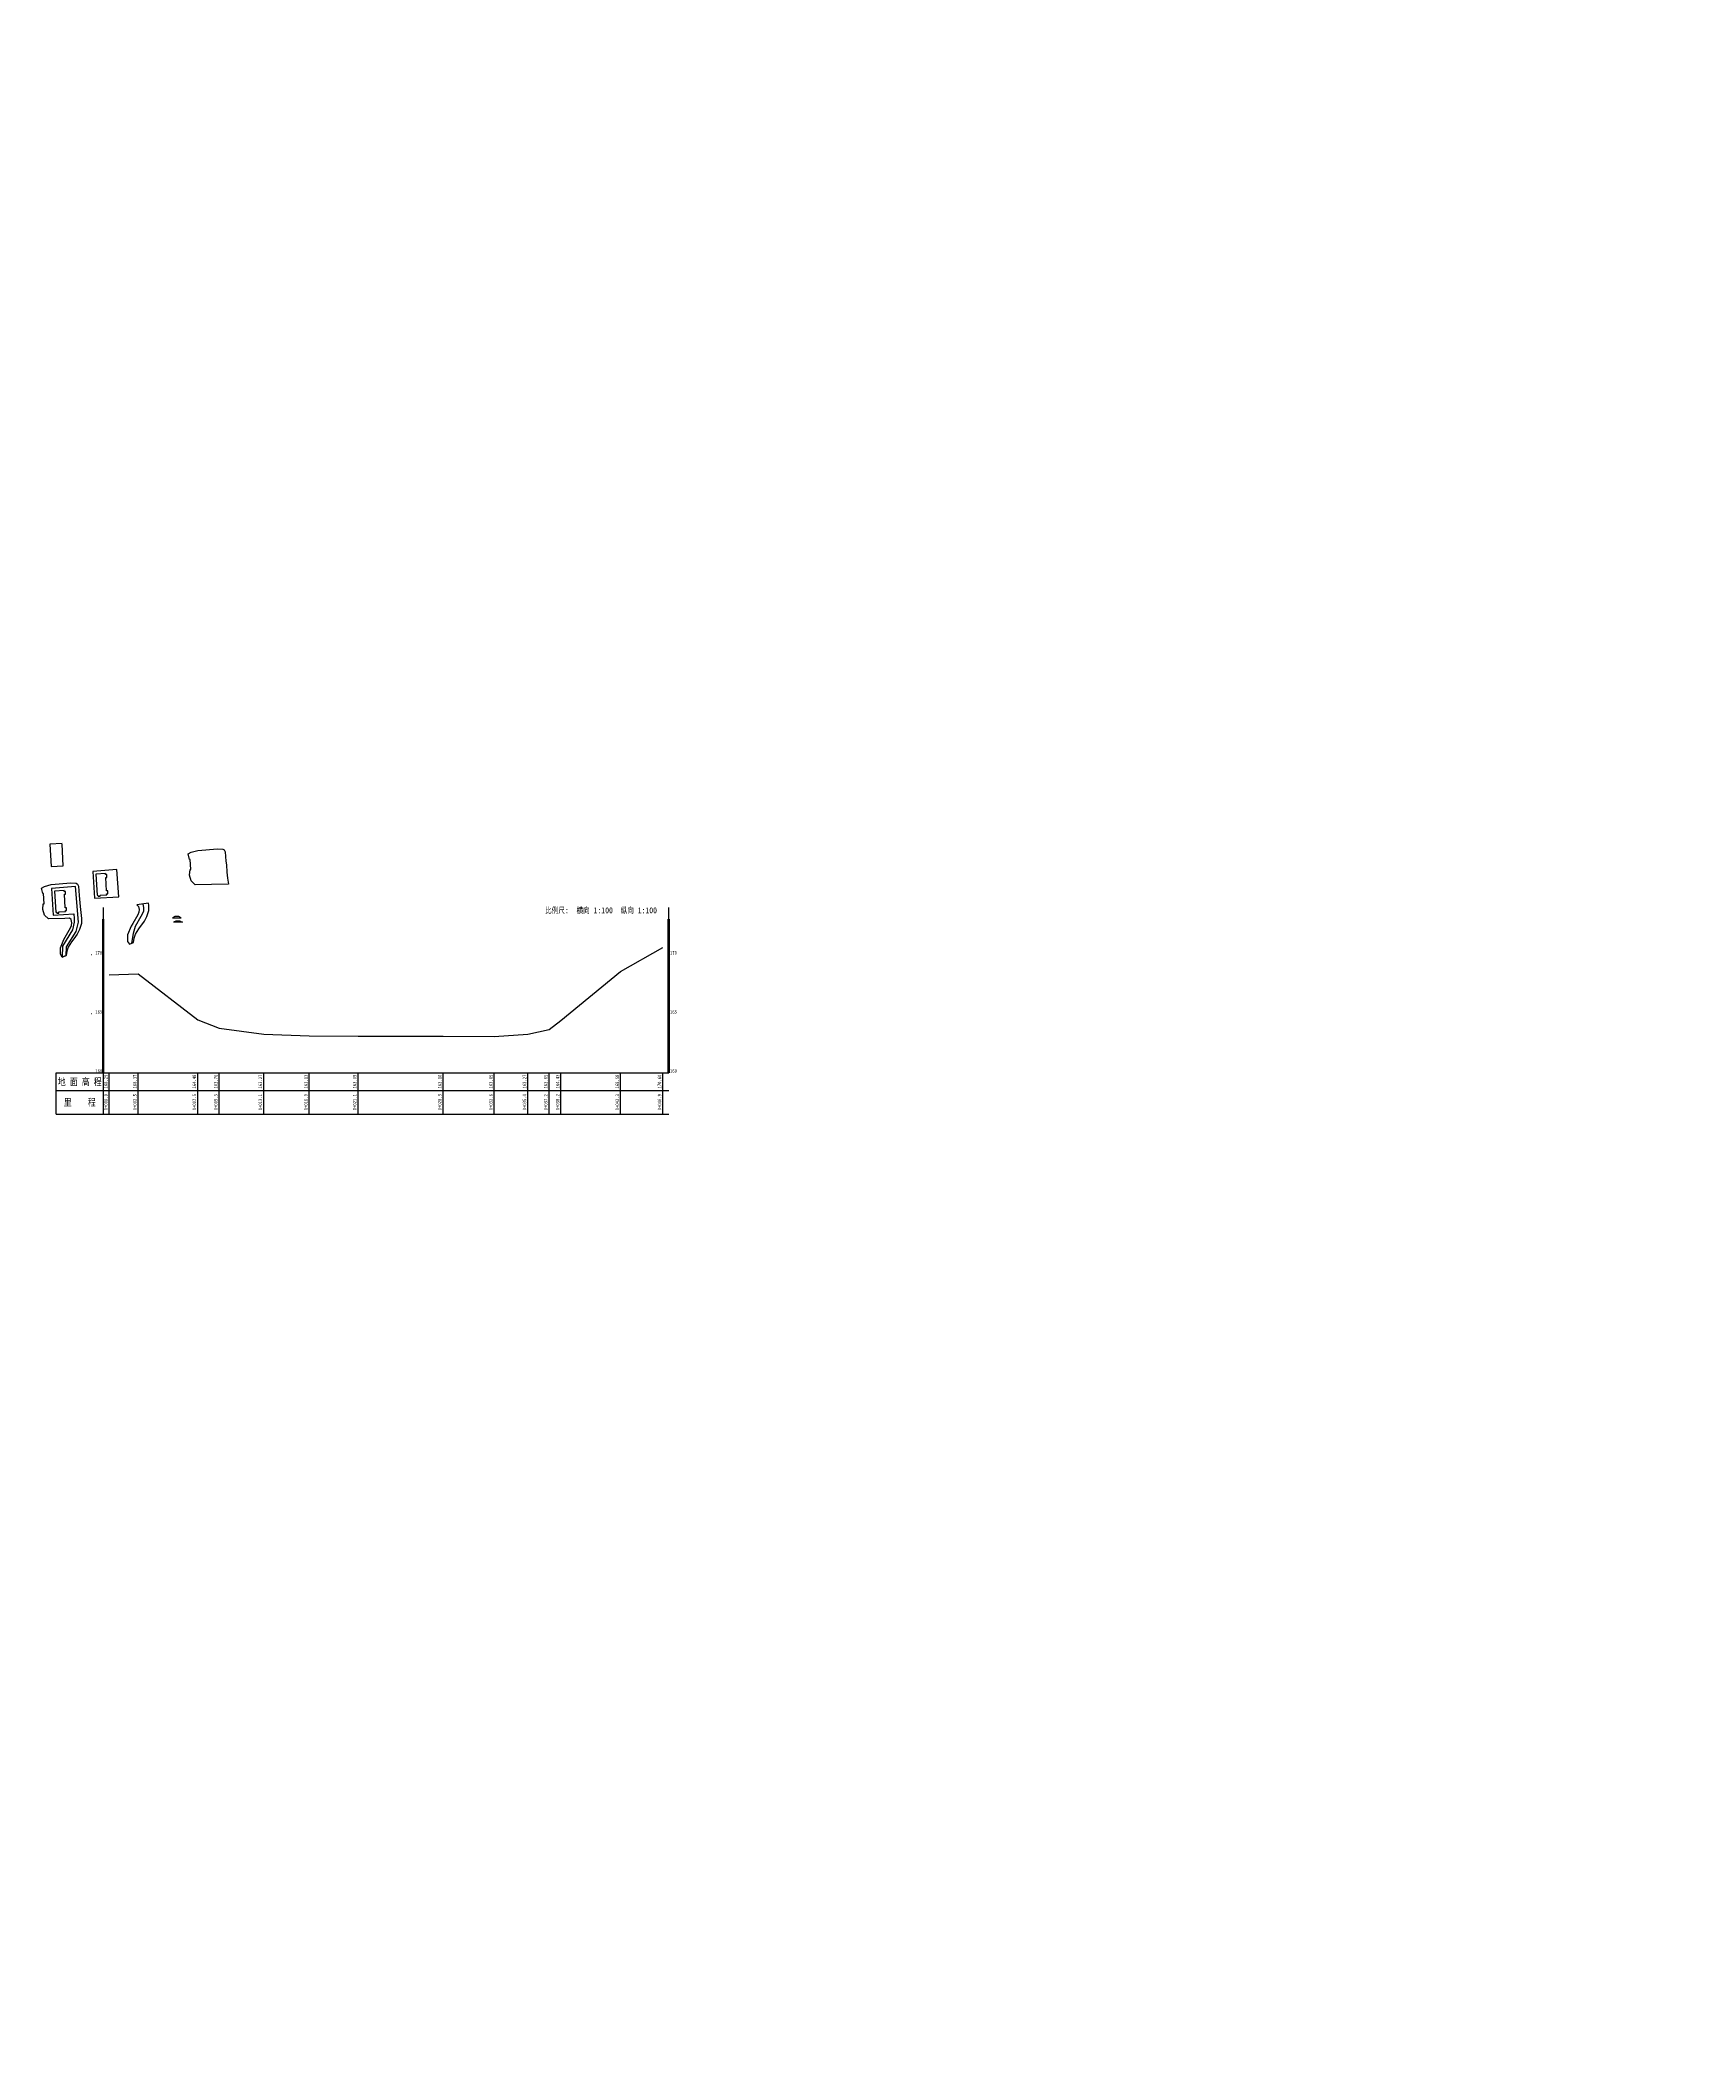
# Model space of a CAD drawing. Header units: millimetres. Extents: x -725 to 2274960, y -506 to 2980382.
# Drawn here: x 574437 to 575837, y 2879499 to 2881209 of the extents above; entities that cross this region are included whole.
import ezdxf
from ezdxf.enums import TextEntityAlignment as Align

# ---------------------------------------------------------------- set-up
doc = ezdxf.new("R2010")
doc.units = ezdxf.units.MM
doc.header["$LTSCALE"] = 1000
doc.linetypes.add('X4', pattern=[1.6, 0, -1.6])
for name, color, linetype in [('DMX', 7, 'Continuous'), ('YHJ_剖面_梁板', 4, 'Continuous'), ('zdm1', 2, 'Continuous'), ('ZDMT5', 3, 'Continuous')]:
    doc.layers.add(name, color=color, linetype=linetype)

msp = doc.modelspace()

# ---------------------------------------------------------------- linework, layer by layer
at = {"layer": 'DMX', "linetype": 'Continuous'}
for p, q in [((574927.7665, 2880420.9905), (574963.5341, 2880441.1905)), ((574494.8589, 2880418.0905), (574519.3885, 2880418.8405)), ((574519.3885, 2880418.8405), (574569.6837, 2880379.9505)), ((574877.2739, 2880379.4905), (574927.7665, 2880420.9905)), ((574569.6837, 2880379.9505), (574587.9285, 2880372.7905)), ((574867.2209, 2880371.6905), (574877.2739, 2880379.4905)), ((574587.9285, 2880372.7905), (574625.5659, 2880367.8905)), ((574625.5659, 2880367.8905), (574664.2175, 2880366.4905)), ((574664.2175, 2880366.4905), (574705.4867, 2880366.0905)), ((574705.4867, 2880366.0905), (574777.4917, 2880366.1905)), ((574777.4917, 2880366.1905), (574820.7931, 2880365.6905)), ((574820.7931, 2880365.6905), (574849.2382, 2880367.8905)), ((574849.2382, 2880367.8905), (574867.2209, 2880371.6905))]:
    msp.add_line(p, q, dxfattribs=at)
at = {"layer": 'YHJ_剖面_梁板'}
for points in [[(574454.8807, 2880529.2109), (574444.4519, 2880528.6394), (574445.5175, 2880509.6544), (574455.9463, 2880510.2259), (574454.8807, 2880528.7101)], [(574480.9327, 2880505.513), (574482.2868, 2880482.8632), (574503.0461, 2880484.1043), (574501.1372, 2880507.1723), (574480.9327, 2880505.513)], [(574491.6548, 2880503.745), (574483.4683, 2880503.2731), (574484.4986, 2880485.4027), (574485.2973, 2880485.4488), (574485.3548, 2880484.4505), (574487.1518, 2880484.554), (574487.0943, 2880485.5524), (574492.685, 2880485.8747), (574492.6389, 2880486.6734), (574493.6373, 2880486.7309), (574493.4992, 2880489.127), (574492.5008, 2880489.0694), (574491.8389, 2880500.5503), (574492.8373, 2880500.6079), (574492.6991, 2880503.0039), (574491.7008, 2880502.9464), (574491.6548, 2880503.745)], [(574437.4487, 2880491.4359), (574440.0855, 2880492.9582), (574445.5205, 2880494.4078), (574462.1945, 2880495.9045), (574466.7504, 2880495.5445), (574467.9441, 2880494.8553), (574468.7639, 2880493.1414), (574469.4503, 2880485.2046), (574469.7399, 2880482.1083), (574470.2834, 2880476.047), (574470.7961, 2880470.9475), (574471.4367, 2880465.8611), (574471.2655, 2880461.398), (574469.7227, 2880456.4285), (574467.7458, 2880452.4584), (574464.7479, 2880448.3974), (574462.8411, 2880446.0299), (574460.146, 2880441.3618), (574458.992, 2880437.9808), (574458.2429, 2880434.2899), (574454.9668, 2880432.9749), (574453.4173, 2880435.4149), (574453.4687, 2880440.8696), (574456.2535, 2880448.0714), (574461.9738, 2880457.766), (574462.7893, 2880459.9109), (574463.2079, 2880462.1671), (574462.6956, 2880464.9555), (574461.2859, 2880466.1147), (574457.2801, 2880465.6403), (574443.3127, 2880465.3746), (574439.8943, 2880468.598), (574438.4847, 2880473.4657), (574439.0046, 2880478.2035), (574439.7117, 2880478.2443), (574439.2167, 2880486.83), (574438.5098, 2880486.7886), (574437.4487, 2880491.4359)], [(574445.969, 2880491.2582), (574447.313, 2880468.6077), (574464.8016, 2880469.6533), (574465.1725, 2880465.7544), (574465.1639, 2880462.7148), (574463.6529, 2880456.1972), (574455.2563, 2880442.354), (574454.9542, 2880432.9948), (574458.2372, 2880434.2876), (574458.7173, 2880441.6935), (574466.8834, 2880454.8496), (574468.6725, 2880462.7148), (574466.1735, 2880492.9174), (574445.969, 2880491.2582)], [(574456.681, 2880489.4895), (574448.4946, 2880489.0176), (574449.5248, 2880471.1473), (574450.3235, 2880471.1933), (574450.381, 2880470.195), (574452.178, 2880470.2986), (574452.1205, 2880471.2969), (574457.7112, 2880471.6192), (574457.6652, 2880472.4179), (574458.6635, 2880472.4754), (574458.5254, 2880474.8715), (574457.527, 2880474.8139), (574456.8652, 2880486.2948), (574457.8635, 2880486.3524), (574457.7254, 2880488.7484), (574456.727, 2880488.6909), (574456.681, 2880489.4895)], [(574518.2916, 2880477.1955), (574519.7013, 2880476.0363), (574520.2136, 2880473.2479), (574519.795, 2880470.9917), (574518.9795, 2880468.8468), (574514.7051, 2880461.4433), (574513.2592, 2880459.1522), (574510.4152, 2880451.7973), (574510.4152, 2880446.2515), (574511.9598, 2880444.0756), (574515.2486, 2880445.3707), (574515.9976, 2880449.0616), (574517.1517, 2880452.4426), (574519.8468, 2880457.1107), (574524.7515, 2880463.5392), (574526.7284, 2880467.5093), (574528.2712, 2880472.4788), (574528.4424, 2880476.9419), (574527.9698, 2880478.7057), (574518.2916, 2880477.1955)], [(574523.1307, 2880477.9506), (574523.9149, 2880475.024), (574523.9149, 2880471.5392), (574521.5859, 2880467.5053), (574516.6869, 2880459.02), (574515.0854, 2880453.0432), (574513.6042, 2880444.7231)], [(574550.2435, 2880467.3732), (574548.2435, 2880466.3732), (574555.7435, 2880466.3732), (574553.7435, 2880467.3732), (574550.2435, 2880467.3732)], [(574551.2607, 2880463.5771), (574549.2607, 2880462.5771)], [(574556.7607, 2880462.5771), (574549.2607, 2880462.5771)], [(574554.7607, 2880463.5771), (574551.2607, 2880463.5771)], [(574554.7607, 2880463.5771), (574556.7607, 2880462.5771)]]:
    msp.add_lwpolyline(points, dxfattribs=at)
msp.add_lwpolyline([(574561.6618, 2880520.4132), (574564.2985, 2880521.9355), (574569.7336, 2880523.3851), (574586.4076, 2880524.8818), (574590.9634, 2880524.5217), (574592.1572, 2880523.8325), (574592.9769, 2880522.1187), (574593.6633, 2880514.1818), (574593.9529, 2880511.0856), (574594.4965, 2880505.0243), (574595.0092, 2880499.9247), (574595.6498, 2880494.8384), (574581.4932, 2880494.6175), (574567.5257, 2880494.3519), (574564.1074, 2880497.5753), (574562.6978, 2880502.443), (574563.2177, 2880507.1808), (574563.9248, 2880507.2215), (574563.4298, 2880515.8073), (574562.7229, 2880515.7659)], close=True, dxfattribs=at)
msp.add_circle((589254.9496, 2837256.879), 143124.932, dxfattribs=at)
at = {"layer": 'zdm1', "linetype": 'Continuous'}
for p, q in [((574489.3589, 2880335.1905), (574489.3589, 2880465.1905)), ((574489.8589, 2880465.1905), (574489.8589, 2880475.1905)), ((574490.3589, 2880335.1905), (574490.3589, 2880465.1905)), ((574968.0341, 2880335.1905), (574968.0341, 2880465.1905)), ((574968.5341, 2880465.1905), (574968.5341, 2880475.1905)), ((574969.0341, 2880335.1905), (574969.0341, 2880465.1905)), ((574489.8589, 2880445.1905), (574489.8589, 2880455.1905)), ((574968.5341, 2880445.1905), (574968.5341, 2880455.1905)), ((574489.8589, 2880425.1905), (574489.8589, 2880435.1905)), ((574968.5341, 2880425.1905), (574968.5341, 2880435.1905)), ((574489.8589, 2880405.1905), (574489.8589, 2880415.1905)), ((574968.5341, 2880405.1905), (574968.5341, 2880415.1905)), ((574489.8589, 2880385.1905), (574489.8589, 2880395.1905)), ((574968.5341, 2880385.1905), (574968.5341, 2880395.1905)), ((574489.8589, 2880365.1905), (574489.8589, 2880375.1905)), ((574968.5341, 2880365.1905), (574968.5341, 2880375.1905)), ((574489.8589, 2880345.1905), (574489.8589, 2880355.1905)), ((574968.5341, 2880345.1905), (574968.5341, 2880355.1905)), ((574449.8589, 2880335.1905), (574494.8589, 2880335.1905)), ((574449.8589, 2880300.1905), (574449.8589, 2880335.1905)), ((574489.8589, 2880300.1905), (574489.8589, 2880335.1905)), ((574494.8589, 2880335.1905), (574968.5341, 2880335.1905)), ((574449.8589, 2880320.1905), (574968.5341, 2880320.1905)), ((574449.8589, 2880300.1905), (574968.5341, 2880300.1905))]:
    msp.add_line(p, q, dxfattribs=at)
at = {"layer": 'zdm1', "linetype": 'X4'}
for p, q in [((574479.8589, 2880435.1905), (574978.5341, 2880435.1905)), ((574479.8589, 2880385.1905), (574978.5341, 2880385.1905)), ((574479.8589, 2880335.1905), (574978.5341, 2880335.1905))]:
    msp.add_line(p, q, dxfattribs=at)
at = {"layer": 'ZDMT5', "linetype": 'X4'}
for p, q in [((574963.5341, 2880335.1905), (574963.5341, 2880441.1905)), ((574494.8589, 2880335.1905), (574494.8589, 2880418.0905)), ((574519.3885, 2880335.1905), (574519.3885, 2880418.8405)), ((574927.7665, 2880335.1905), (574927.7665, 2880420.9905)), ((574569.6837, 2880335.1905), (574569.6837, 2880379.9505)), ((574877.2739, 2880335.1905), (574877.2739, 2880379.4905)), ((574587.9285, 2880335.1905), (574587.9285, 2880372.7905)), ((574625.5659, 2880335.1905), (574625.5659, 2880367.8905)), ((574664.2175, 2880335.1905), (574664.2175, 2880366.4905)), ((574705.4867, 2880335.1905), (574705.4867, 2880366.0905)), ((574777.4917, 2880335.1905), (574777.4917, 2880366.1905)), ((574820.7931, 2880335.1905), (574820.7931, 2880365.6905)), ((574849.2382, 2880335.1905), (574849.2382, 2880367.8905)), ((574867.2209, 2880335.1905), (574867.2209, 2880371.6905))]:
    msp.add_line(p, q, dxfattribs=at)
at = {"layer": 'ZDMT5', "linetype": 'Continuous'}
for p, q in [((574494.8589, 2880300.1905), (574494.8589, 2880335.1905)), ((574519.3885, 2880300.1905), (574519.3885, 2880335.1905)), ((574569.6837, 2880300.1905), (574569.6837, 2880335.1905)), ((574587.9285, 2880300.1905), (574587.9285, 2880335.1905)), ((574625.5659, 2880300.1905), (574625.5659, 2880335.1905)), ((574664.2175, 2880300.1905), (574664.2175, 2880335.1905)), ((574705.4867, 2880300.1905), (574705.4867, 2880335.1905)), ((574777.4917, 2880300.1905), (574777.4917, 2880335.1905)), ((574820.7931, 2880300.1905), (574820.7931, 2880335.1905)), ((574849.2382, 2880300.1905), (574849.2382, 2880335.1905)), ((574867.2209, 2880300.1905), (574867.2209, 2880335.1905)), ((574877.2739, 2880300.1905), (574877.2739, 2880335.1905)), ((574927.7665, 2880300.1905), (574927.7665, 2880335.1905)), ((574963.5341, 2880300.1905), (574963.5341, 2880335.1905))]:
    msp.add_line(p, q, dxfattribs=at)

# ---------------------------------------------------------------- texts
at = {"layer": 'zdm1', "linetype": 'Continuous', "width": 0.8}
for s, p in [('170', (574488.8589, 2880435.1905)), ('165', (574488.8589, 2880385.1905)), ('160', (574488.8589, 2880335.1905))]:
    msp.add_text(s, height=3, dxfattribs=at).set_placement(p, align=Align.RIGHT)
for s, p in [('170', (574969.5341, 2880435.1905)), ('165', (574969.5341, 2880385.1905)), ('160', (574969.5341, 2880335.1905))]:
    msp.add_text(s, height=3, dxfattribs=at).set_placement(p)
for s, p in [('地 面 高 程', (574469.8589, 2880327.6905)), ('里    程', (574469.8589, 2880310.1905))]:
    msp.add_text(s, height=6, dxfattribs=at).set_placement(p, align=Align.MIDDLE)
at = {"layer": 'ZDMT5', "linetype": 'Continuous', "width": 0.8}
msp.add_text('比例尺:  横向 1:100  纵向 1:100', height=5, dxfattribs=at).set_placement((574958.5341, 2880470.1905), align=Align.RIGHT)
for s, p in [('168.29', (574494.3589, 2880327.6905)), ('168.37', (574518.8885, 2880327.6905)), ('164.48', (574569.1837, 2880327.6905)), ('163.76', (574587.4285, 2880327.6905)), ('163.27', (574625.0659, 2880327.6905)), ('163.13', (574663.7175, 2880327.6905)), ('163.09', (574704.9867, 2880327.6905)), ('163.10', (574776.9917, 2880327.6905)), ('163.05', (574820.2931, 2880327.6905)), ('163.27', (574848.7382, 2880327.6905)), ('163.65', (574866.7209, 2880327.6905)), ('164.43', (574876.7739, 2880327.6905)), ('168.58', (574927.2665, 2880327.6905)), ('170.60', (574963.0341, 2880327.6905)), ('0+000.0', (574494.3589, 2880310.1905)), ('0+002.5', (574518.8885, 2880310.1905)), ('0+007.5', (574569.1837, 2880310.1905)), ('0+009.3', (574587.4285, 2880310.1905)), ('0+013.1', (574625.0659, 2880310.1905)), ('0+016.9', (574663.7175, 2880310.1905)), ('0+021.1', (574704.9867, 2880310.1905)), ('0+028.3', (574776.9917, 2880310.1905)), ('0+032.6', (574820.2931, 2880310.1905)), ('0+035.4', (574848.7382, 2880310.1905)), ('0+037.2', (574866.7209, 2880310.1905)), ('0+038.2', (574876.7739, 2880310.1905)), ('0+043.3', (574927.2665, 2880310.1905)), ('0+046.9', (574963.0341, 2880310.1905))]:
    msp.add_text(s, height=3, rotation=90, dxfattribs=at).set_placement(p, align=Align.BOTTOM_CENTER)

doc.saveas('drawing.dxf')
